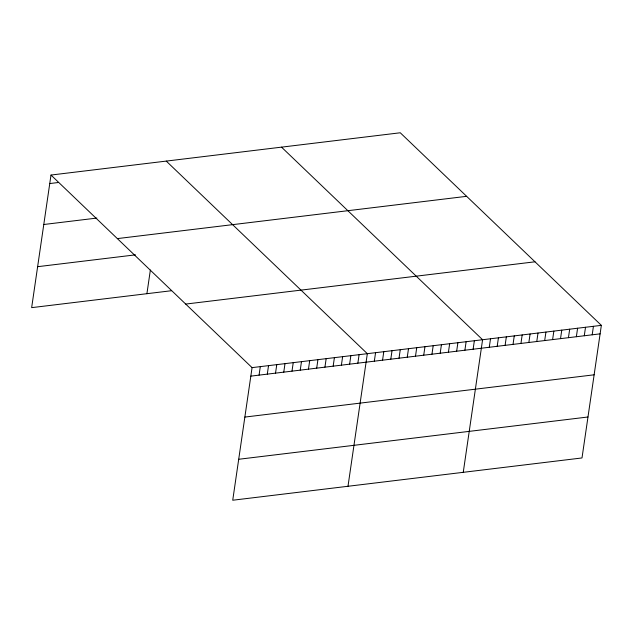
<?xml version="1.0" encoding="UTF-8"?>
<svg xmlns="http://www.w3.org/2000/svg" width="633" height="633" viewBox="0 0 633 633"><rect width="100%" height="100%" fill="white"/><g stroke="black" fill="none" stroke-linecap="round" stroke-linejoin="round"><path stroke-width="0.95" d="M50.996 175.048L252.069 367.631L232.73 500.228L582.004 457.952L601.35 325.354L400.27 132.772L50.996 175.048L31.65 307.646L171.614 290.705M146.911 293.696L150.361 270.038M259.063 375.132L260.305 366.634M267.3 374.135L268.534 365.637M275.529 373.138L276.771 364.64M283.766 372.141L285 363.643M291.995 371.144L293.237 362.646M300.232 370.147L301.466 361.649M308.461 369.15L309.703 360.652M316.698 368.153L317.932 359.655M324.927 367.156L326.169 358.658M333.164 366.167L334.398 357.661M341.393 365.17L342.635 356.664M349.63 364.173L350.864 355.667M357.859 363.176L359.101 354.67M347.992 486.271L367.33 353.673L166.257 161.099M374.325 361.182L375.567 352.684M382.561 360.185L383.796 351.687M390.79 359.188L392.033 350.69M399.027 358.191L400.262 349.693M407.256 357.194L408.499 348.696M415.493 356.197L416.728 347.699M423.722 355.2L424.965 346.702M431.959 354.203L433.194 345.705M440.188 353.206L441.43 344.708M448.425 352.209L449.659 343.711M456.654 351.22L457.896 342.714M464.891 350.223L466.125 341.717M473.12 349.226L474.362 340.72M463.253 472.321L482.591 339.723L281.519 147.149M489.269 347.272L490.512 338.766M497.19 346.314L498.432 337.808M505.102 345.349L506.345 336.851M513.023 344.392L514.265 335.894M520.943 343.434L522.178 334.936M528.856 342.477L530.098 333.979M536.776 341.519L538.01 333.021M544.689 340.562L545.931 332.064M552.609 339.604L553.851 331.106M560.521 338.647L561.764 330.141M568.442 337.69L569.684 329.184M576.362 336.732L577.597 328.226M584.275 335.767L585.517 327.269M592.195 334.81L593.43 326.311M49.754 183.546L57.983 182.557M43.78 224.501L96.833 218.076M117.35 238.601L466.632 196.325M37.624 266.691L135.502 254.846M185.714 304.077L534.996 261.801M252.069 367.631L601.35 325.354M250.834 376.129L600.108 333.852M244.86 417.076L594.134 374.807M238.704 459.273L587.978 416.997"/></g></svg>
